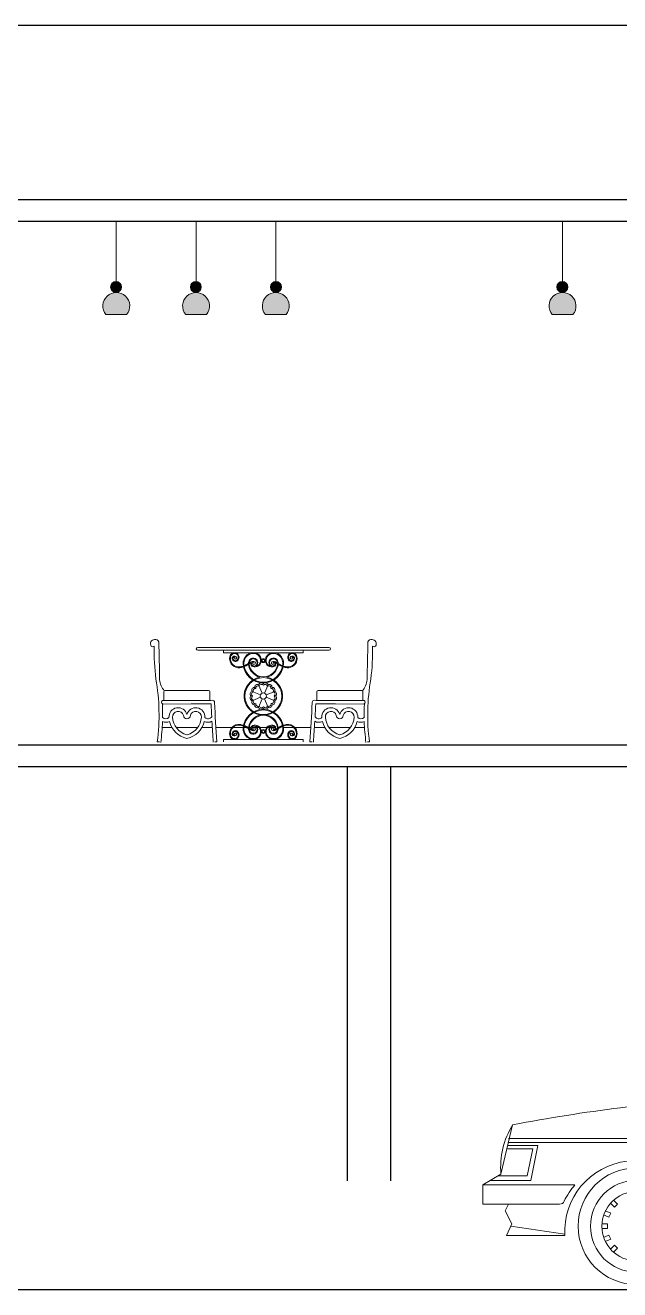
# Model space of a CAD drawing. Header units: millimetres. Extents: x 587797 to 2274247, y 1711 to 439204.
# Drawn here: x 930775 to 934864, y 238891 to 247591 of the extents above; entities that cross this region are included whole.
import ezdxf

# ---------------------------------------------------------------- set-up
doc = ezdxf.new("R2010")
doc.units = ezdxf.units.MM
doc.layers.add('finiture', color=7, linetype='Continuous', lineweight=20)

msp = doc.modelspace()

# ---------------------------------------------------------------- hatches: boundary and pattern name
at = {"layer": 'finiture', "linetype": 'ByBlock'}
h = msp.add_hatch(color=41, dxfattribs=at)
h.dxf.hatch_style = 1
h.set_gradient(color1=(241, 214, 126), color2=(242, 217, 136), rotation=90, one_color=1, tint=0.74, name='INVCURVED')
h.paths.add_polyline_path([(931362.03, 245790.348, -1), (931437.016, 245790.348, -0.40280104), (931400.989, 245752.883, -0.63558093), (931472.097, 245601.232), (931329.882, 245601.232, -0.62768866), (931398.902, 245752.86, -0.4093729)])
at = {"layer": 'finiture'}
h = msp.add_hatch(color=8, dxfattribs=at)
h.dxf.hatch_style = 1
h.set_gradient(color1=(126, 114, 99), color2=(86, 77, 67), rotation=135, one_color=1, tint=0.3, name='HEMISPHERICAL')
h.paths.add_polyline_path([(931400.989, 245752.883, 0.40280104), (931437.016, 245790.348, 1), (931362.03, 245790.348, 0.4093729), (931398.902, 245752.86, -0.00564158)])
at = {"layer": 'finiture', "linetype": 'ByBlock'}
h = msp.add_hatch(color=201, dxfattribs=at)
h.dxf.hatch_style = 1
h.set_gradient(color1=(214, 126, 241), color2=(217, 136, 242), rotation=90, one_color=1, tint=0.74, name='INVCURVED')
h.paths.add_polyline_path([(931910.561, 245790.348, -1), (931985.548, 245790.348, -0.40280104), (931949.521, 245752.883, -0.63558093), (932020.629, 245601.232), (931878.413, 245601.232, -0.62768866), (931947.434, 245752.86, -0.4093729)])
at = {"layer": 'finiture'}
h = msp.add_hatch(color=8, dxfattribs=at)
h.dxf.hatch_style = 1
h.set_gradient(color1=(126, 114, 99), color2=(86, 77, 67), rotation=135, one_color=1, tint=0.3, name='HEMISPHERICAL')
h.paths.add_polyline_path([(931949.521, 245752.883, 0.40280104), (931985.548, 245790.348, 1), (931910.561, 245790.348, 0.4093729), (931947.434, 245752.86, -0.00564158)])
h = msp.add_hatch(color=8, dxfattribs=at)
h.dxf.hatch_style = 1
h.set_gradient(color1=(126, 114, 99), color2=(86, 77, 67), rotation=135, one_color=1, tint=0.3, name='HEMISPHERICAL')
h.paths.add_polyline_path([(932498.052, 245752.883, -0.00564158), (932500.139, 245752.86, 0.4093729), (932537.012, 245790.348, 1), (932462.025, 245790.348, 0.40280104)])
at = {"layer": 'finiture', "linetype": 'ByBlock'}
h = msp.add_hatch(color=41, dxfattribs=at)
h.dxf.hatch_style = 1
h.set_gradient(color1=(241, 214, 126), color2=(242, 217, 136), rotation=90, one_color=1, tint=0.74, name='INVCURVED')
h.paths.add_polyline_path([(934432.117, 245790.348, -1), (934507.104, 245790.348, -0.40280104), (934471.077, 245752.883, -0.63558093), (934542.185, 245601.232), (934399.969, 245601.232, -0.62768866), (934468.99, 245752.86, -0.4093729)])
at = {"layer": 'finiture'}
h = msp.add_hatch(color=8, dxfattribs=at)
h.dxf.hatch_style = 1
h.set_gradient(color1=(126, 114, 99), color2=(86, 77, 67), rotation=135, one_color=1, tint=0.3, name='HEMISPHERICAL')
h.paths.add_polyline_path([(934471.077, 245752.883, 0.40280104), (934507.104, 245790.348, 1), (934432.117, 245790.348, 0.4093729), (934468.99, 245752.86, -0.00564158)])
at = {"layer": 'finiture', "linetype": 'ByBlock'}
h = msp.add_hatch(color=242, dxfattribs=at)
h.dxf.hatch_style = 1
h.set_gradient(color1=(219, 36, 66), color2=(236, 141, 157), rotation=90, one_color=1, tint=0.74, name='INVCURVED')
h.paths.add_polyline_path([(932569.16, 245601.232, 0.63558093), (932498.052, 245752.883, -0.01392007), (932495.965, 245752.86, 0.62768866), (932426.945, 245601.232)])

# ---------------------------------------------------------------- linework, layer by layer
for p, q in [((860698.06, 247591.185), (941078.06, 247591.185)), ((941078.06, 246391.185), (913928.06, 246391.185)), ((940928.06, 246241.185), (914078.06, 246241.185)), ((913928.06, 242641.185), (940928.06, 242641.185)), ((860928.06, 242491.185), (941078.06, 242491.185)), ((932989.631, 242491.185), (932989.631, 239641.185)), ((933289.631, 239641.185), (933289.631, 242491.185)), ((941078.06, 238891.185), (860698.06, 238891.185))]:
    msp.add_line(p, q)
at = {"layer": 'finiture'}
for p, q in [((931126.724, 246241.185), (932772.318, 246241.185)), ((931675.255, 246241.185), (931126.724, 246241.185)), ((931400.989, 246241.185), (931400.989, 245827.812)), ((931949.521, 246241.185), (931949.521, 245827.812)), ((932498.052, 246241.185), (932498.052, 245827.812)), ((934196.811, 246241.185), (935842.406, 246241.185)), ((934745.343, 246241.185), (934196.811, 246241.185)), ((934471.077, 246241.185), (934471.077, 245827.812)), ((931329.882, 245601.232), (931472.097, 245601.232)), ((931878.413, 245601.232), (932020.629, 245601.232)), ((932569.16, 245601.232), (932426.945, 245601.232)), ((934399.969, 245601.232), (934542.185, 245601.232)), ((932137.983, 243274.063), (932137.983, 243290.859)), ((932137.983, 243290.859), (932687.263, 243290.859)), ((932137.983, 243274.063), (932687.263, 243274.063)), ((932687.263, 243274.063), (932687.263, 243290.859)), ((931728.411, 242945.693), (931728.323, 243004.756)), ((931738.152, 243014.614), (932035.469, 243015.15)), ((931916.342, 243014.882), (931951.182, 243015.023)), ((932045.417, 242946.258), (932045.328, 243005.321)), ((932334.627, 243008.135), (932393.124, 242983.905)), ((932380.316, 243053.824), (932404.547, 242995.327)), ((932444.93, 243053.824), (932420.7, 242995.327)), ((932490.619, 243008.135), (932432.122, 242983.905)), ((932779.83, 242946.258), (932779.919, 243005.321)), ((933087.095, 243014.614), (932789.777, 243015.15)), ((932908.905, 243014.882), (932874.065, 243015.023)), ((933096.835, 242945.693), (933096.924, 243004.756)), ((931916.482, 242921.367), (931717.568, 242921.068)), ((931916.445, 242945.976), (931723.668, 242945.686)), ((931916.445, 242945.976), (932050.16, 242946.265)), ((931916.482, 242921.367), (932052.681, 242921.664)), ((932050.16, 242946.265), (932060.45, 242946.709)), ((932334.627, 242943.521), (932393.124, 242967.752)), ((932404.547, 242956.329), (932380.316, 242897.833)), ((932444.93, 242897.833), (932420.7, 242956.329)), ((932490.619, 242943.521), (932432.122, 242967.752)), ((932775.087, 242946.265), (932764.796, 242946.709)), ((932908.764, 242921.367), (932772.565, 242921.664)), ((932908.801, 242945.976), (932775.087, 242946.265)), ((932908.764, 242921.367), (933107.679, 242921.068)), ((932908.801, 242945.976), (933101.578, 242945.686)), ((931716.754, 242759.298), (931783.937, 242759.298)), ((931813.258, 242759.298), (931960.363, 242759.298)), ((931989.684, 242759.298), (932061.34, 242759.298)), ((932085.995, 242759.298), (932196.245, 242759.298)), ((932203.455, 242759.298), (932273.373, 242759.298)), ((932278.641, 242759.298), (932310.323, 242759.298)), ((932315.621, 242759.298), (932328.114, 242759.298)), ((932333.7, 242759.298), (932365.272, 242759.298)), ((932371.255, 242759.298), (932382.455, 242759.298)), ((932389.552, 242759.298), (932435.695, 242759.298)), ((932435.695, 242759.298), (932389.552, 242759.298)), ((932453.992, 242759.298), (932442.792, 242759.298)), ((932491.546, 242759.298), (932459.974, 242759.298)), ((932621.791, 242759.298), (932551.873, 242759.298)), ((932739.251, 242759.298), (932629.001, 242759.298)), ((932835.563, 242759.298), (932763.906, 242759.298)), ((933011.988, 242759.298), (932864.884, 242759.298)), ((933108.493, 242759.298), (933041.309, 242759.298)), ((931682.189, 242660.155), (931696.967, 242660.178)), ((932092.497, 242660.861), (932077.719, 242660.838)), ((932137.983, 242677.594), (932137.983, 242660.797)), ((932137.983, 242677.594), (932687.263, 242677.594)), ((932687.263, 242677.594), (932687.263, 242660.797)), ((932732.749, 242660.861), (932747.527, 242660.838)), ((933143.058, 242660.155), (933128.28, 242660.178)), ((934127.759, 240025.865), (934046.901, 239686.348)), ((934088.634, 239860.671), (934266.435, 239860.671)), ((934094.285, 239884.581), (934301.213, 239884.581)), ((934099.067, 239930.661), (939532.65, 239930.661)), ((934099.067, 239904.578), (939533.954, 239904.578)), ((934266.435, 239860.671), (934228.614, 239673.741)), ((934301.213, 239884.581), (934252.959, 239642.441)), ((934046.901, 239686.348), (933923.005, 239612.445)), ((934556.394, 239612.445), (933923.005, 239612.445)), ((933923.005, 239612.445), (933923.005, 239479.855)), ((934252.959, 239642.441), (933973.868, 239642.441)), ((934228.614, 239673.741), (934026.034, 239673.741)), ((933923.005, 239479.855), (934450.757, 239479.855)), ((934099.937, 239479.855), (934075.592, 239434.644)), ((934075.592, 239434.644), (934122.977, 239343.787)), ((934765.495, 239433.34), (934802.446, 239418.125)), ((934800.708, 239486.376), (934828.964, 239458.119)), ((934822.009, 239507.677), (934850.266, 239479.421)), ((934828.964, 239458.119), (934850.266, 239479.421)), ((934122.977, 239343.787), (934085.156, 239264.233)), ((934741.586, 239343.353), (934781.58, 239343.353)), ((934753.758, 239405.518), (934790.709, 239390.303)), ((934781.58, 239313.357), (934781.58, 239343.353)), ((934790.709, 239390.303), (934802.446, 239418.125)), ((934085.156, 239264.233), (934486.839, 239264.233)), ((934486.404, 239273.797), (934115.587, 239328.138)), ((934741.586, 239313.357), (934781.58, 239313.357)), ((934753.758, 239251.192), (934790.709, 239266.407)), ((934802.446, 239238.585), (934790.709, 239266.407)), ((934765.495, 239222.935), (934802.446, 239238.585)), ((934800.708, 239170.334), (934828.964, 239198.591)), ((934822.009, 239149.032), (934850.266, 239177.289)), ((934850.266, 239177.289), (934828.964, 239198.591))]:
    msp.add_line(p, q, dxfattribs=at)
at = {"layer": 'finiture', "linetype": 'Continuous'}
for p, q in [((931960.796, 243310.547), (932864.45, 243310.547)), ((932137.983, 243290.859), (931960.796, 243290.859)), ((932687.263, 243290.859), (932864.45, 243290.859))]:
    msp.add_line(p, q, dxfattribs=at)
at = {"layer": 'finiture'}
for centre, radius in [((931399.523, 245790.348), 37.493), ((931948.054, 245790.348), 37.493), ((932499.519, 245790.348), 37.493), ((934469.611, 245790.348), 37.493), ((932412.623, 243219.778), 13.301), ((932412.623, 243219.778), 8.068), ((932412.623, 242975.828), 126.878), ((932412.623, 242975.828), 21.106), ((932412.623, 242731.879), 13.301), ((932412.623, 242731.879), 8.068), ((934979.813, 239328.138), 401.683), ((934979.813, 239328.138), 316.042), ((934979.813, 239328.138), 238.227)]:
    msp.add_circle(centre, radius, dxfattribs=at)
for centre, radius, start, end in [((931400.989, 245660.387), 92.496, 320.2429543, 219.7570457), ((931949.521, 245660.387), 92.496, 320.2429543, 219.7570457), ((932498.052, 245660.387), 92.496, 320.2429543, 219.7570457), ((934471.077, 245660.387), 92.496, 320.2429543, 219.7570457), ((931664.196, 243336.23), 28.565, 90, 215.6526167), ((931669.803, 243341.172), 24.28, 16.9292952, 103.3522929), ((912911.259, 242789.697), 18790.075, 0.9021102, 1.7050031), ((951913.987, 242789.697), 18790.075, 178.2949969, 179.0978898), ((933155.444, 243341.172), 24.28, 76.6477071, 163.0707048), ((933161.051, 243336.23), 28.565, 324.3473833, 90), ((931651.616, 243328.434), 13.835, 219.7868664, 317.8231775), ((933287.558, 243285.234), 1626.043, 178.805022, 186.7972905), ((932224.253, 243235.319), 43.937, 153.5386224, 180), ((932213.876, 243242.847), 31.364, 101.1512665, 157.4042653), ((932224.253, 243235.319), 38.705, 153.5386224, 180.2301814), ((932213.876, 243242.847), 26.132, 103.4222769, 157.4042653), ((932214.155, 243234.259), 39.825, 83.1603246, 100.5699559), ((932214.155, 243234.259), 34.592, 83.1603246, 100.5699559), ((932213.876, 243242.847), 31.364, 310.0659574, 81.9368105), ((932213.876, 243242.847), 26.132, 310.0659574, 80.3080036), ((932343.119, 243206.219), 67.992, 101.1512665, 157.4042653), ((932343.051, 243206.27), 62.677, 101.7059707, 157.4231482), ((932343.399, 243197.631), 76.453, 83.1603246, 100.5699559), ((932343.399, 243197.631), 71.22, 83.1603246, 100.5699559), ((932345.603, 243220.636), 48.12, 9.4446283, 82.504445), ((932345.603, 243220.636), 53.353, 9.4446283, 82.504445), ((932479.643, 243220.636), 53.353, 97.495555, 170.5553717), ((932479.643, 243220.636), 48.12, 97.495555, 170.5553717), ((932481.848, 243197.631), 76.453, 79.4300441, 96.8396754), ((932481.848, 243197.631), 71.22, 79.4300441, 96.8396754), ((932482.196, 243206.27), 62.677, 22.5768518, 78.2940293), ((932482.127, 243206.219), 67.992, 22.5957347, 78.8487335), ((932611.371, 243242.847), 31.364, 98.0631895, 229.9340426), ((932611.371, 243242.847), 26.132, 99.6919964, 229.9340426), ((932611.091, 243234.259), 39.825, 79.4300441, 96.8396754), ((932611.091, 243234.259), 34.592, 79.4300441, 96.8396754), ((932611.371, 243242.847), 31.364, 22.5957347, 78.8487335), ((932611.371, 243242.847), 26.132, 22.5957347, 76.5777231), ((932600.993, 243235.319), 38.705, 359.7698186, 26.4613776), ((932600.993, 243235.319), 43.937, 0, 26.4613776), ((931537.689, 243285.234), 1626.043, 353.2027095, 1.194978), ((933173.631, 243328.434), 13.835, 222.1768225, 320.2131336), ((932244.615, 243234.727), 64.302, 179.4720517, 274.7367452), ((932244.615, 243234.727), 59.069, 179.4720517, 274.7367452), ((932213.871, 243234.847), 15.99, 79.5327393, 188.2805939), ((932219.87, 243235.72), 22.052, 188.2805939, 310.0659574), ((932213.871, 243234.847), 10.758, 79.5327393, 188.2805939), ((932219.87, 243235.72), 16.819, 188.2805939, 310.0659574), ((932219.52, 243238.45), 7.894, 117.905286, 266.3196416), ((932216.695, 243238.923), 11.648, 7.4354882, 89.601673), ((932219.574, 243239.299), 8.744, 266.3196416, 7.4354882), ((932228.646, 243315.11), 140.802, 278.5143969, 289.1865961), ((932226.442, 243323.355), 154.505, 278.741979, 288.7015921), ((932352.225, 243199.151), 79.223, 153.4259901, 183.260301), ((932415.075, 243208.547), 142.624, 185.593843, 269.0149029), ((932352.286, 243199.129), 74.054, 153.4238562, 183.0759505), ((932415.075, 243208.547), 137.391, 185.593843, 268.6744395), ((932228.646, 243315.11), 140.802, 291.3473499, 303.0299895), ((932226.442, 243323.355), 154.505, 290.6568161, 301.6404958), ((932304.681, 243198.16), 1.308, 303.0299895, 313.2387334), ((932349.217, 243150.799), 63.704, 128.4485271, 133.2387334), ((932306.808, 243192.93), 1.308, 301.6404958, 315.188263), ((932306.808, 243192.93), 1.308, 301.6404958, 315.188263), ((932349.217, 243150.799), 58.471, 132.0512209, 135.188263), ((932353.497, 243198.692), 43.937, 153.5386224, 180), ((932415.075, 243208.547), 105.996, 185.593843, 255.7574835), ((932343.119, 243206.219), 31.364, 101.1512665, 157.4042653), ((932353.497, 243198.692), 38.705, 153.5386224, 180.2301814), ((932415.075, 243208.547), 100.763, 185.593843, 268.6055909), ((932349.217, 243150.799), 58.471, 110.2759166, 125.9922946), ((932349.217, 243150.799), 63.704, 95.496804, 122.2100251), ((932343.119, 243206.219), 26.132, 103.4222769, 157.4042653), ((932343.114, 243198.219), 15.99, 152.3223958, 188.2805939), ((932349.113, 243199.092), 22.052, 188.2805939, 268.4862576), ((932343.114, 243198.219), 10.758, 79.5327393, 188.2805939), ((932349.113, 243199.092), 16.819, 188.2805939, 310.0659574), ((932343.399, 243197.631), 39.825, 83.1603246, 100.5699559), ((932343.399, 243197.631), 34.592, 83.1603246, 100.5699559), ((932349.217, 243150.799), 58.471, 95.496804, 98.9031987), ((932348.763, 243201.822), 7.894, 117.905286, 266.3196416), ((932343.114, 243198.219), 15.99, 79.5327393, 90), ((932345.938, 243202.295), 11.648, 7.4354882, 89.601673), ((932343.119, 243206.219), 31.364, 310.0659574, 81.9368105), ((932343.119, 243206.219), 26.132, 310.0659574, 80.3080036), ((932348.818, 243202.671), 8.744, 266.3196416, 7.4354882), ((932348.496, 243175.74), 1.308, 80.3751608, 88.4862575), ((932355.964, 243219.778), 43.358, 260.3751608, 13.2734446), ((932355.964, 243219.778), 38.126, 281.4592373, 13.2734446), ((932410.171, 243208.547), 100.763, 271.3944091, 354.0530255), ((932410.171, 243208.547), 142.624, 270.9850971, 354.406157), ((932410.171, 243208.547), 137.391, 271.3255605, 354.406157), ((932469.283, 243219.778), 43.358, 166.7265554, 279.6248392), ((932469.283, 243219.778), 38.126, 166.7265554, 258.5407627), ((932410.171, 243208.547), 105.996, 284.2425165, 351.8348166), ((932482.127, 243206.219), 31.364, 98.0631895, 229.9340426), ((932482.127, 243206.219), 26.132, 99.6919964, 229.9340426), ((932476.133, 243199.092), 16.819, 229.9340426, 351.7194061), ((932476.429, 243202.671), 8.744, 172.5645118, 273.6803584), ((932479.308, 243202.295), 11.648, 90.398327, 172.5645118), ((932476.751, 243175.74), 1.308, 91.5137424, 99.6248392), ((932476.133, 243199.092), 22.052, 271.5137424, 351.7194061), ((932476.483, 243201.822), 7.894, 273.6803584, 62.094714), ((932481.848, 243197.631), 39.825, 79.4300441, 96.8396754), ((932481.848, 243197.631), 34.592, 79.4300441, 96.8396754), ((932482.132, 243198.219), 15.99, 75.3346911, 100.4672607), ((932482.132, 243198.219), 10.758, 351.7194061, 100.4672607), ((932476.03, 243150.799), 63.704, 59.6118858, 80.8314951), ((932482.127, 243206.219), 31.364, 22.5957347, 78.8487335), ((932482.127, 243206.219), 26.132, 358.9733017, 76.5777231), ((932482.132, 243198.219), 15.99, 351.7194061, 27.6776042), ((932476.03, 243150.799), 58.471, 54.0077054, 69.7240834), ((932471.75, 243198.692), 43.937, 1.5632686, 26.4613776), ((932598.804, 243323.355), 154.505, 237.1933209, 249.3431839), ((932596.601, 243315.11), 140.802, 234.9158778, 248.6526501), ((932472.961, 243199.129), 74.054, 356.9240495, 26.5761438), ((932473.021, 243199.151), 79.223, 356.739699, 26.5740099), ((932598.804, 243323.355), 154.505, 251.2984079, 261.258021), ((932596.601, 243315.11), 140.802, 250.8134039, 261.4856031), ((932580.632, 243234.727), 64.302, 265.2632548, 0.5279483), ((932580.632, 243234.727), 59.069, 265.2632548, 0.5279483), ((932605.377, 243235.72), 22.052, 229.9340426, 351.7194061), ((932605.377, 243235.72), 16.819, 229.9340426, 351.7194061), ((932605.672, 243239.299), 8.744, 172.5645118, 273.6803584), ((932608.552, 243238.923), 11.648, 90.398327, 172.5645118), ((932605.727, 243238.45), 7.894, 273.6803584, 62.094714), ((932611.376, 243234.847), 15.99, 351.7194061, 100.4672607), ((932611.376, 243234.847), 10.758, 351.7194061, 100.4672607), ((930310.829, 242847.262), 1384.065, 352.2306003, 10.2177368), ((900156.796, 242683.435), 31544.538, 0.7341172, 0.8101212), ((931844.897, 243104.985), 147.183, 186.7848961, 219.3658831), ((932412.623, 242975.828), 132.111, 100.3017692, 79.6982308), ((932980.35, 243104.985), 147.183, 320.6341169, 353.2151039), ((964668.451, 242683.435), 31544.538, 179.1898788, 179.2658828), ((934514.418, 242847.262), 1384.065, 169.7822632, 187.7693997), ((931738.166, 243004.77), 9.844, 90.086094, 180.0860941), ((932035.484, 243005.306), 9.844, 0.0860941, 90.086094), ((934608.65, 243091.818), 2567.363, 181.7754051, 181.7773898), ((932340.645, 242990.146), 18.969, 108.4944128, 229.0055872), ((932340.645, 242990.146), 18.969, 108.4944128, 229.0055872), ((932347.706, 242988.475), 15.972, 102.0307827, 232.3546169), ((932351.603, 243016.601), 18.969, 85.9944127, 206.5055872), ((932357.487, 243012.355), 15.972, 79.5307827, 209.8546168), ((932371.851, 243036.849), 18.969, 63.4944128, 184.0055872), ((932375.663, 243030.675), 15.972, 57.0307826, 187.3546168), ((932398.306, 243047.807), 18.969, 40.9944128, 161.5055872), ((932399.465, 243040.644), 15.972, 34.5307826, 164.8546169), ((932426.941, 243047.807), 18.969, 18.4944128, 139.0055872), ((932425.27, 243040.746), 15.972, 12.0307826, 142.3546168), ((932449.15, 243030.964), 15.972, 349.5307826, 119.8546169), ((932453.396, 243036.849), 18.969, 355.9944128, 116.5055872), ((932467.469, 243012.789), 15.972, 327.0307826, 97.3546169), ((932473.644, 243016.601), 18.969, 333.4944128, 94.0055873), ((932477.439, 242988.987), 15.972, 304.5307826, 74.8546169), ((932484.602, 242990.146), 18.969, 310.9944128, 71.5055872), ((932789.762, 243005.306), 9.844, 89.913906, 179.9139059), ((930216.597, 243091.818), 2567.363, 358.2226102, 358.2245949), ((933087.08, 243004.77), 9.844, 359.9139059, 89.913906), ((931724.426, 242933.383), 12.327, 86.6468878, 273.5253003), ((930310.829, 242847.262), 1408.674, 359.2594694, 3.003307), ((942472.808, 243395.972), 10430.916, 182.6062165, 183.0973057), ((932061.129, 242930.974), 15.75, 2.5571974, 92.4706111), ((942472.808, 243395.972), 10406.307, 182.5571974, 184.0508013), ((932340.645, 242961.511), 18.969, 130.9944128, 251.5055872), ((932340.645, 242961.511), 18.969, 130.9944128, 251.5055872), ((932347.808, 242962.67), 15.972, 124.5307826, 254.8546169), ((932351.603, 242935.056), 18.969, 153.4944128, 274.0055873), ((932357.777, 242938.868), 15.972, 147.0307826, 277.3546169), ((932371.851, 242914.808), 18.969, 175.9944128, 296.5055872), ((932376.096, 242920.693), 15.972, 169.5307826, 299.8546169), ((932399.976, 242910.911), 15.972, 192.0307826, 322.3546168), ((932425.782, 242911.013), 15.972, 214.5307826, 344.8546169), ((932449.584, 242920.982), 15.972, 237.0307826, 7.3546168), ((932453.396, 242914.808), 18.969, 243.4944128, 4.0055872), ((932467.759, 242939.301), 15.972, 259.5307827, 29.8546168), ((932473.644, 242935.056), 18.969, 265.9944127, 26.5055872), ((932477.54, 242963.181), 15.972, 282.0307827, 52.3546169), ((932484.602, 242961.511), 18.969, 288.4944128, 49.0055872), ((922352.439, 243395.972), 10406.307, 355.9491987, 357.4428026), ((932764.118, 242930.974), 15.75, 87.5293889, 177.4428026), ((922352.439, 243395.972), 10430.916, 356.9026943, 357.3937835), ((933100.82, 242933.383), 12.327, 266.4746997, 93.3531122), ((934514.418, 242847.262), 1408.674, 176.996693, 180.7405306), ((931741.434, 242851.224), 31.267, 225.1542612, 313.9522853), ((931826.008, 242832.493), 62.987, 15.1339054, 183.4392119), ((931826.008, 242832.493), 38.378, 15.1339054, 183.4392119), ((931921.023, 242838.204), 133.564, 183.4392119, 254.5764227), ((931886.811, 242843.53), 23.777, 182.4507299, 357.5492701), ((931947.613, 242832.493), 62.987, 356.5607881, 164.8660946), ((931852.598, 242838.204), 133.564, 285.4235773, 356.5607881), ((931947.613, 242832.493), 38.378, 356.5607881, 164.8660946), ((932032.187, 242851.224), 31.267, 226.0477147, 322.9142468), ((932415.075, 242743.109), 142.624, 91.3255605, 174.406157), ((932415.075, 242743.109), 137.391, 91.3255605, 174.406157), ((932415.075, 242743.109), 105.996, 104.2425165, 174.406157), ((932415.075, 242743.109), 100.763, 91.3944091, 174.406157), ((932398.306, 242903.85), 18.969, 198.4944128, 319.0055872), ((932426.941, 242903.85), 18.969, 220.9944128, 341.5055872), ((932410.171, 242743.109), 100.763, 5.593843, 88.6055909), ((932410.171, 242743.109), 137.391, 5.593843, 88.6744395), ((932410.171, 242743.109), 142.624, 5.593843, 88.6744395), ((932410.171, 242743.109), 105.996, 5.593843, 75.7574835), ((932793.06, 242851.224), 31.267, 217.0857532, 313.9522853), ((932877.634, 242832.493), 62.987, 15.1339054, 183.4392119), ((932877.634, 242832.493), 38.378, 15.1339054, 183.4392119), ((932972.649, 242838.204), 133.564, 183.4392119, 254.5764227), ((932938.436, 242843.53), 23.777, 182.4507299, 357.5492701), ((932999.238, 242832.493), 62.987, 356.5607881, 164.8660946), ((932904.223, 242838.204), 133.564, 285.4235773, 356.5607881), ((932999.238, 242832.493), 38.378, 356.5607881, 164.8660946), ((933083.812, 242851.224), 31.267, 226.0477147, 314.8457388), ((930310.829, 242847.262), 1408.674, 352.2306003, 358.084486), ((931741.434, 242851.224), 55.875, 246.0088091, 297.3913911), ((931921.023, 242838.204), 158.173, 193.3753812, 257.5081951), ((931852.598, 242838.204), 158.173, 282.4918049, 346.6246188), ((932032.187, 242851.224), 55.875, 242.6086089, 298.4569016), ((942472.808, 243395.972), 10430.916, 183.2638327, 184.0508013), ((932244.615, 242716.93), 64.302, 85.2632548, 180.5279483), ((932244.615, 242716.93), 59.069, 85.2632548, 180.5279483), ((932219.87, 242715.937), 22.052, 49.9340426, 171.7194061), ((932219.87, 242715.937), 16.819, 49.9340426, 171.7194061), ((932213.876, 242708.81), 31.364, 278.0631895, 49.9340426), ((932228.646, 242636.547), 140.802, 70.8134039, 81.4856031), ((932226.442, 242628.302), 154.505, 71.2984079, 81.258021), ((932352.225, 242752.506), 79.223, 176.739699, 206.5740099), ((932352.286, 242752.528), 74.054, 176.9240495, 206.5761438), ((932228.646, 242636.547), 140.802, 56.9700105, 68.6526501), ((932226.442, 242628.302), 154.505, 58.3595042, 69.3431839), ((932304.681, 242753.497), 1.308, 46.7612666, 56.9700105), ((932349.217, 242800.858), 63.704, 226.7612666, 231.5514729), ((932306.808, 242758.727), 1.308, 44.811737, 58.3595042), ((932306.808, 242758.727), 1.308, 44.811737, 58.3595042), ((932349.217, 242800.858), 58.471, 224.811737, 227.9487791), ((932353.497, 242752.965), 43.937, 180, 206.4613776), ((932343.119, 242745.438), 31.364, 202.5957347, 258.8487335), ((932353.497, 242752.965), 38.705, 179.7698186, 206.4613776), ((932349.217, 242800.858), 58.471, 234.0077054, 249.7240834), ((932349.217, 242800.858), 63.704, 237.7899749, 264.503196), ((932343.119, 242745.438), 26.132, 202.5957347, 256.5777231), ((932343.114, 242753.438), 15.99, 171.7194061, 280.4672607), ((932349.113, 242752.564), 22.052, 91.5137424, 171.7194061), ((932343.114, 242753.438), 10.758, 171.7194061, 280.4672607), ((932349.113, 242752.564), 16.819, 49.9340426, 171.7194061), ((932348.763, 242749.835), 7.894, 93.6803584, 242.094714), ((932345.938, 242749.361), 11.648, 270.398327, 352.5645118), ((932343.119, 242745.438), 31.364, 278.0631895, 49.9340426), ((932343.119, 242745.438), 26.132, 279.6919964, 49.9340426), ((932348.818, 242748.986), 8.744, 352.5645118, 93.6803584), ((932348.496, 242775.916), 1.308, 271.5137425, 279.6248392), ((932355.964, 242731.879), 43.358, 346.7265554, 99.6248392), ((932355.964, 242731.879), 38.126, 346.7265554, 78.5407627), ((932469.283, 242731.879), 43.358, 80.3751608, 193.2734446), ((932469.283, 242731.879), 38.126, 101.4592373, 193.2734446), ((932482.127, 242745.438), 31.364, 130.0659574, 261.9368105), ((932482.127, 242745.438), 26.132, 130.0659574, 260.3080036), ((932476.133, 242752.564), 16.819, 8.2805939, 130.0659574), ((932476.429, 242748.986), 8.744, 86.3196416, 187.4354882), ((932479.308, 242749.361), 11.648, 187.4354882, 269.601673), ((932476.751, 242775.916), 1.308, 260.3751608, 268.4862576), ((932476.133, 242752.564), 22.052, 8.2805939, 88.4862576), ((932476.483, 242749.835), 7.894, 297.905286, 86.3196416), ((932482.132, 242753.438), 15.99, 259.5327393, 8.2805939), ((932482.132, 242753.438), 10.758, 259.5327393, 8.2805939), ((932476.03, 242800.858), 63.704, 279.1685049, 302.2100251), ((932482.127, 242745.438), 26.132, 283.4222769, 337.4042653), ((932482.127, 242745.438), 31.364, 281.1512665, 337.4042653), ((932476.03, 242800.858), 58.471, 290.2759166, 305.9922946), ((932471.75, 242752.965), 38.705, 333.5386224, 0.2301814), ((932471.75, 242752.965), 43.937, 333.5386224, 0), ((932476.03, 242800.858), 58.471, 312.0512209, 315.188263), ((932476.03, 242800.858), 63.704, 308.4485271, 313.2387334), ((932518.439, 242758.727), 1.308, 121.6404958, 135.188263), ((932518.439, 242758.727), 1.308, 121.6404958, 135.188263), ((932598.804, 242628.302), 154.505, 110.6568161, 121.6404958), ((932520.566, 242753.497), 1.308, 123.0299895, 133.2387334), ((932596.601, 242636.547), 140.802, 111.3473499, 123.0299895), ((932472.961, 242752.528), 74.054, 333.4238562, 3.0759505), ((932473.021, 242752.506), 79.223, 333.4259901, 3.260301), ((932598.804, 242628.302), 154.505, 98.741979, 108.7015921), ((932596.601, 242636.547), 140.802, 98.5143969, 109.1865961), ((932580.632, 242716.93), 64.302, 359.4720517, 94.7367452), ((932580.632, 242716.93), 59.069, 359.4720517, 94.7367452), ((932611.371, 242708.81), 31.364, 130.0659574, 261.9368105), ((932605.377, 242715.937), 22.052, 8.2805939, 130.0659574), ((932605.377, 242715.937), 16.819, 8.2805939, 130.0659574), ((922352.439, 243395.972), 10430.916, 355.9491987, 356.7361673), ((932793.06, 242851.224), 55.875, 241.5430984, 297.3913911), ((932972.649, 242838.204), 158.173, 193.3753812, 257.5081951), ((932904.223, 242838.204), 158.173, 282.4918049, 346.6246188), ((933083.812, 242851.224), 55.875, 242.6086089, 293.9911909), ((934514.418, 242847.262), 1408.674, 181.915514, 187.7693997), ((931886.811, 242714.194), 4.922, 254.5764227, 285.4235773), ((932224.253, 242716.337), 43.937, 180, 206.4613776), ((932213.876, 242708.81), 31.364, 202.5957347, 258.8487335), ((932224.253, 242716.337), 38.705, 179.7698186, 206.4613776), ((932213.876, 242708.81), 26.132, 202.5957347, 256.5777231), ((932213.871, 242716.81), 15.99, 171.7194061, 280.4672607), ((932213.871, 242716.81), 10.758, 171.7194061, 280.4672607), ((932214.155, 242717.397), 39.825, 259.4300441, 276.8396754), ((932214.155, 242717.397), 34.592, 259.4300441, 276.8396754), ((932219.52, 242713.207), 7.894, 93.6803584, 242.094714), ((932216.695, 242712.733), 11.648, 270.398327, 352.5645118), ((932213.876, 242708.81), 26.132, 279.6919964, 49.9340426), ((932219.574, 242712.358), 8.744, 352.5645118, 93.6803584), ((932343.119, 242745.438), 67.992, 202.5957347, 258.8487335), ((932343.051, 242745.387), 62.677, 202.5768518, 258.2940293), ((932343.399, 242754.025), 76.453, 259.4300441, 276.8396754), ((932343.399, 242754.025), 71.22, 259.4300441, 276.8396754), ((932343.399, 242754.025), 39.825, 259.4300441, 276.8396754), ((932343.399, 242754.025), 34.592, 259.4300441, 276.8396754), ((932345.603, 242731.021), 48.12, 277.495555, 350.5553717), ((932345.603, 242731.021), 53.353, 277.495555, 350.5553717), ((932479.643, 242731.021), 53.353, 189.4446283, 262.504445), ((932479.643, 242731.021), 48.12, 189.4446283, 262.504445), ((932481.848, 242754.025), 76.453, 263.1603246, 280.5699559), ((932481.848, 242754.025), 71.22, 263.1603246, 280.5699559), ((932481.848, 242754.025), 39.825, 263.1603246, 280.5699559), ((932481.848, 242754.025), 34.592, 263.1603246, 280.5699559), ((932482.196, 242745.387), 62.677, 281.7059707, 337.4231482), ((932482.127, 242745.438), 67.992, 281.1512665, 337.4042653), ((932611.371, 242708.81), 26.132, 130.0659574, 260.3080036), ((932605.672, 242712.358), 8.744, 86.3196416, 187.4354882), ((932608.552, 242712.733), 11.648, 187.4354882, 269.601673), ((932605.727, 242713.207), 7.894, 297.905286, 86.3196416), ((932611.091, 242717.397), 39.825, 263.1603246, 280.5699559), ((932611.091, 242717.397), 34.592, 263.1603246, 280.5699559), ((932611.376, 242716.81), 15.99, 259.5327393, 8.2805939), ((932611.376, 242716.81), 10.758, 259.5327393, 8.2805939), ((932611.371, 242708.81), 26.132, 283.4222769, 337.4042653), ((932611.371, 242708.81), 31.364, 281.1512665, 337.4042653), ((932600.993, 242716.337), 38.705, 333.5386224, 0.2301814), ((932600.993, 242716.337), 43.937, 333.5386224, 0), ((932938.436, 242714.194), 4.922, 254.5764227, 285.4235773), ((936406.654, 228056.026), 12184.844, 93.704948, 100.779335), ((934608.986, 239731.871), 563.926, 148.578156, 184.630249), ((934971.773, 239292.86), 485.778, 9.693307, 183.378372), ((934902.503, 239305.589), 462.549, 138.440201, 155.107117), ((934450.566, 239515.696), 35.841, 270.304718, 334.537354)]:
    msp.add_arc(centre, radius, start, end, dxfattribs=at)
at = {"layer": 'finiture', "linetype": 'Continuous'}
for centre, start, end in [((931960.796, 243300.703), 90, 270), ((932864.45, 243300.703), 270, 90)]:
    msp.add_arc(centre, 9.844, start, end, dxfattribs=at)
at = {"layer": 'finiture'}
for p in [(931675.255, 246241.185), (932223.787, 246241.185), (934745.343, 246241.185)]:
    msp.add_point(p, dxfattribs=at)

doc.saveas('drawing.dxf')
